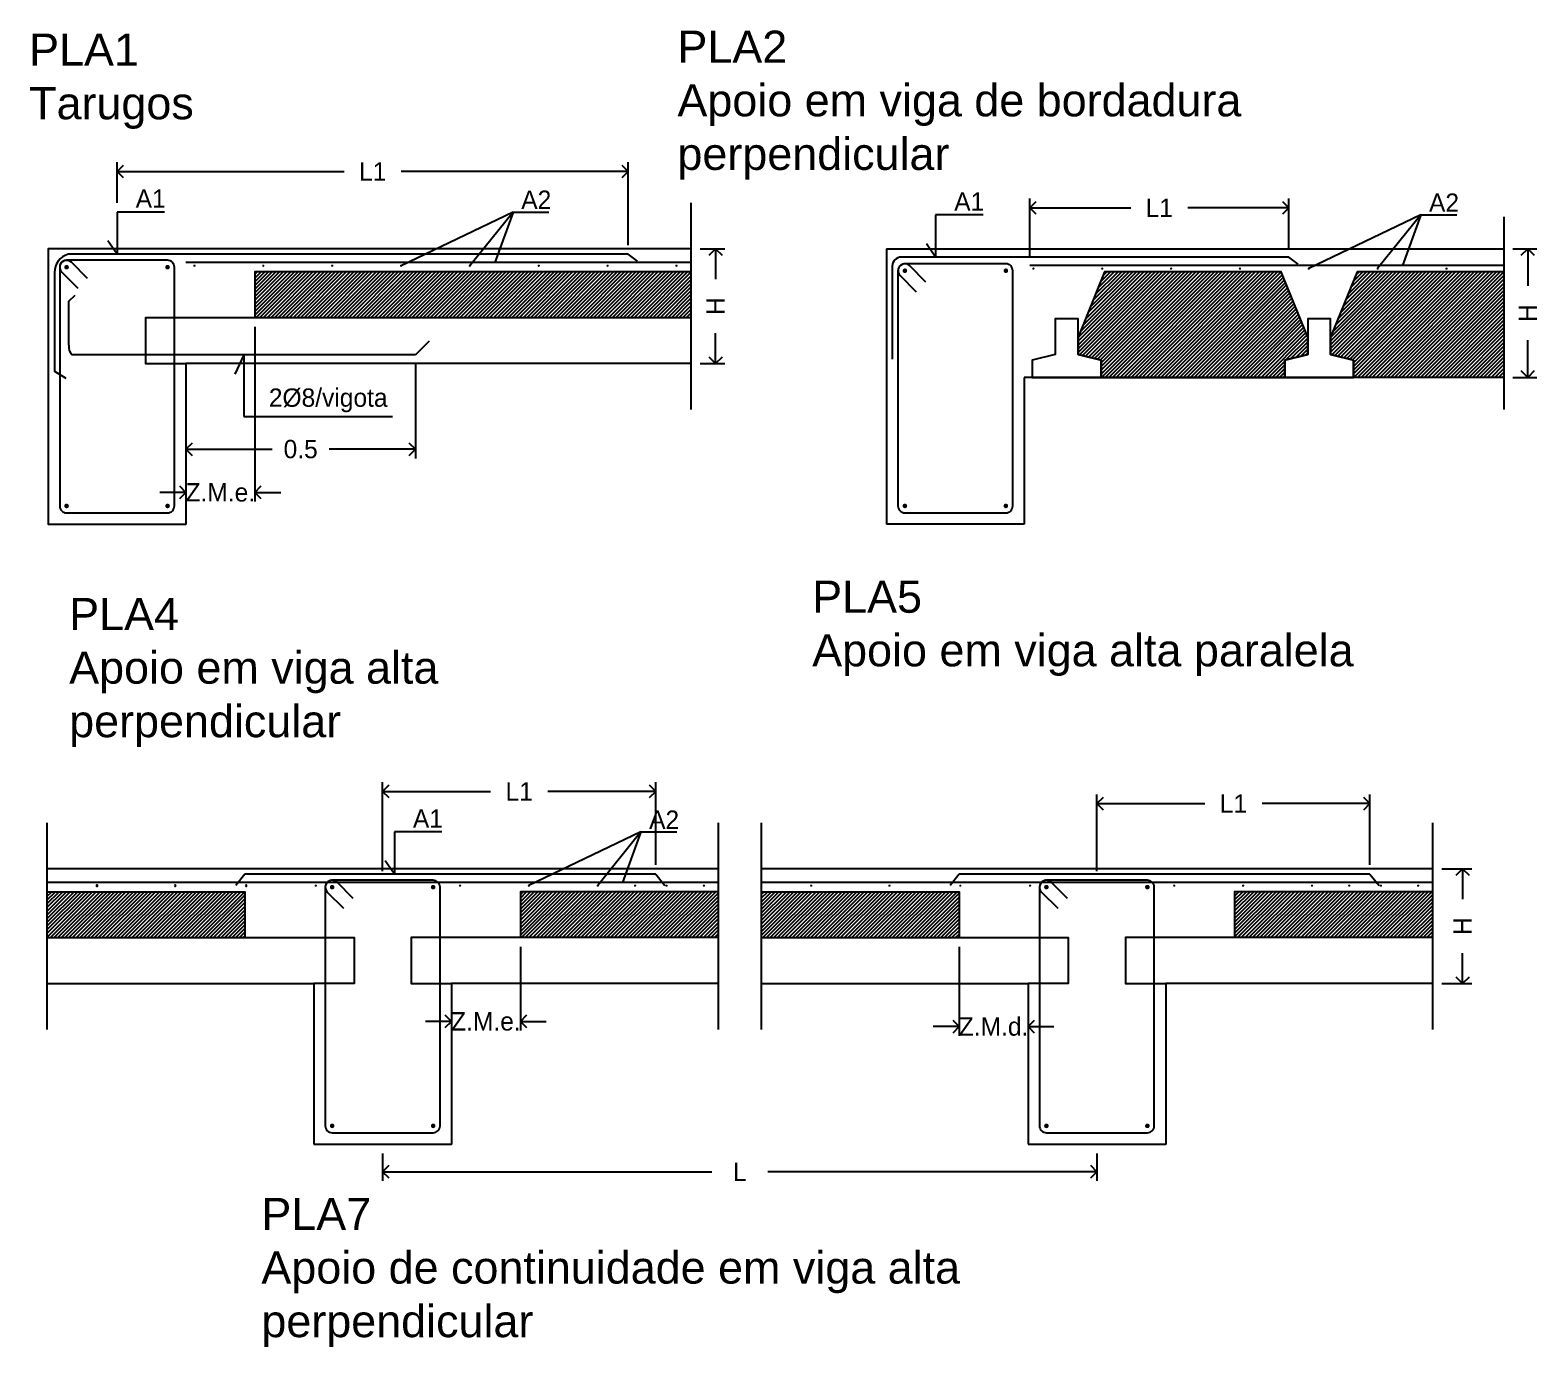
# Model space of a CAD drawing. Header units: millimetres. Extents: x 2071 to 2712, y 1262 to 1380.
# Drawn here: x 2188.36 to 2204.77, y 1350.31 to 1364.65 of the extents above; entities that cross this region are included whole.
import ezdxf

# ---------------------------------------------------------------- set-up
doc = ezdxf.new("R2010")
doc.units = ezdxf.units.MM
doc.layers.add('.pormenores', color=8, linetype='Continuous')
doc.styles.add('CS_Isocp', font='')
doc.styles.add('CYPETXT', font='arial', dxfattribs={"height": 0.2})
doc.styles.get('CS_Isocp').set_extended_font_data('Century Gothic')
pattern_1 = [(45, (2183.72485, 1328.93437), (-0.020205576, 0.020205576), [])]
pattern_2 = [(45, (2183.72485, 1328.07256), (-0.020205576, 0.020205576), [])]

# ---------------------------------------------------------------- blocks, each defined once
blk = doc.blocks.new('_Open90')
at = {"color": 0, "linetype": 'ByBlock', "lineweight": -2}
for p, q in [((0, 0), (-1, 0)), ((-0.5, 0.5), (0, 0)), ((0, 0), (-0.5, -0.5))]:
    blk.add_line(p, q, dxfattribs=at)

msp = doc.modelspace()

# ---------------------------------------------------------------- hatches: boundary and pattern name
at = {"layer": '.pormenores', "linetype": 'Continuous'}
h = msp.add_hatch(dxfattribs=at)
h.set_pattern_fill('ANSI31', color=8, scale=0.009, style=0)
h.set_pattern_definition(pattern_2)
h.paths.add_polyline_path([(2195.55943, 1362.01761), (2190.80943, 1362.01761), (2190.80943, 1361.51761), (2195.55943, 1361.51761)])
h = msp.add_hatch(dxfattribs=at)
h.set_pattern_fill('ANSI31', color=8, scale=0.009, style=0)
h.set_pattern_definition(pattern_2)
h.paths.add_polyline_path([(2202.27839, 1361.30511), (2201.99089, 1362.01761), (2200.06589, 1362.01761), (2199.77839, 1361.30511), (2199.77839, 1361.11761), (2200.02839, 1361.05511), (2200.02839, 1360.86761), (2202.02839, 1360.86761), (2202.02839, 1361.05511), (2202.27839, 1361.11761)])
h = msp.add_hatch(dxfattribs=at)
h.set_pattern_fill('ANSI31', color=8, scale=0.009, style=0)
h.set_pattern_definition(pattern_2)
h.paths.add_polyline_path([(2204.41402, 1362.01761), (2202.81589, 1362.01761), (2202.52839, 1361.30511), (2202.52839, 1361.11761), (2202.77839, 1361.05511), (2202.77839, 1360.86761), (2204.414, 1360.86761)])
h = msp.add_hatch(dxfattribs=at)
h.set_pattern_fill('ANSI31', color=8, scale=0.009, style=0)
h.set_pattern_definition(pattern_1)
h.paths.add_polyline_path([(2190.70217, 1355.26616), (2188.54602, 1355.26616), (2188.54602, 1354.76616), (2190.70217, 1354.76616)])
h = msp.add_hatch(dxfattribs=at)
h.set_pattern_fill('ANSI31', color=8, scale=0.009, style=0)
h.set_pattern_definition(pattern_1)
h.paths.add_polyline_path([(2195.85831, 1355.26616), (2193.70217, 1355.26616), (2193.70217, 1354.76616), (2195.85831, 1354.76616)])
h = msp.add_hatch(dxfattribs=at)
h.set_pattern_fill('ANSI31', color=8, scale=0.009, style=0)
h.set_pattern_definition(pattern_1)
h.paths.add_polyline_path([(2198.48197, 1355.26616), (2196.32583, 1355.26616), (2196.32583, 1354.76616), (2198.48197, 1354.76616)])
h = msp.add_hatch(dxfattribs=at)
h.set_pattern_fill('ANSI31', color=8, scale=0.009, style=0)
h.set_pattern_definition(pattern_1)
h.paths.add_polyline_path([(2203.63812, 1355.26616), (2201.48197, 1355.26616), (2201.48197, 1354.76616), (2203.63812, 1354.76616)])

# ---------------------------------------------------------------- linework, layer by layer
at = {"layer": '.pormenores', "color": 8}
for p, q in [((2189.30978, 1362.76838), (2189.30978, 1363.20989)), ((2194.87756, 1362.30879), (2194.87756, 1363.20989)), ((2189.45118, 1363.10989), (2191.78303, 1363.10989)), ((2194.73616, 1363.10989), (2192.40431, 1363.10989)), ((2195.55943, 1362.76761), (2195.55943, 1360.51761)), ((2199.24997, 1362.18596), (2199.24997, 1362.81421)), ((2199.39137, 1362.71421), (2200.3506, 1362.71421)), ((2201.93137, 1362.71421), (2200.97215, 1362.71421)), ((2202.07277, 1362.27714), (2202.07277, 1362.81421)), ((2189.30978, 1362.66838), (2189.30978, 1362.20879)), ((2189.82632, 1362.66838), (2189.30978, 1362.66838)), ((2193.62313, 1362.66838), (2192.40256, 1362.08379)), ((2193.62313, 1362.66838), (2193.42341, 1362.11761)), ((2193.62313, 1362.66838), (2194.01344, 1362.66838)), ((2198.22598, 1362.63673), (2198.22598, 1362.17714)), ((2198.74252, 1362.63673), (2198.22598, 1362.63673)), ((2203.51084, 1362.63673), (2202.29027, 1362.05214)), ((2203.51084, 1362.63673), (2203.31111, 1362.08596)), ((2203.51084, 1362.63673), (2203.90115, 1362.63673)), ((2204.41402, 1362.61761), (2204.414, 1360.51761)), ((2189.30978, 1362.20879), (2189.20931, 1362.35418)), ((2195.65943, 1362.26761), (2195.92938, 1362.26761)), ((2198.22598, 1362.17714), (2198.12551, 1362.32253)), ((2204.51402, 1362.26761), (2204.7745, 1362.26761)), ((2195.82938, 1362.12621), (2195.82938, 1361.93673)), ((2204.6745, 1362.12621), (2204.6745, 1361.86336)), ((2190.80943, 1361.41761), (2190.80943, 1359.51456)), ((2195.82938, 1361.15901), (2195.82938, 1361.34849)), ((2204.6745, 1361.00901), (2204.6745, 1361.27186)), ((2190.69007, 1361.11316), (2190.59405, 1360.90133)), ((2190.69007, 1361.11316), (2190.69007, 1360.44224)), ((2190.05943, 1360.91761), (2190.05943, 1359.98578)), ((2190.05943, 1360.91761), (2190.05943, 1359.51456)), ((2192.55943, 1361.01316), (2192.55943, 1359.98578)), ((2195.65943, 1361.01761), (2195.92938, 1361.01761)), ((2204.514, 1360.86761), (2204.7745, 1360.86761)), ((2190.69007, 1360.44224), (2192.31018, 1360.44224)), ((2190.20083, 1360.08578), (2190.99804, 1360.08578)), ((2192.41803, 1360.08578), (2191.62081, 1360.08578)), ((2189.91803, 1359.61456), (2189.77663, 1359.61456)), ((2190.95083, 1359.61456), (2191.09223, 1359.61456)), ((2197.69065, 1359.26764), (2197.69065, 1359.26764)), ((2192.20217, 1355.49116), (2192.20217, 1356.45845)), ((2195.17645, 1355.55733), (2195.17645, 1356.45845)), ((2192.34357, 1356.35845), (2193.37717, 1356.35845)), ((2195.03505, 1356.35845), (2194.00144, 1356.35845)), ((2199.98197, 1355.49116), (2199.98197, 1356.32623)), ((2202.95626, 1355.55733), (2202.95626, 1356.32623)), ((2200.12337, 1356.22623), (2201.15698, 1356.22623)), ((2202.81486, 1356.22623), (2201.78125, 1356.22623)), ((2188.54602, 1356.01616), (2188.54602, 1353.76616)), ((2195.85831, 1356.01616), (2195.85831, 1353.76616)), ((2195.85831, 1356.01616), (2195.85831, 1353.76616)), ((2196.32583, 1356.01616), (2196.32583, 1353.76616)), ((2203.63812, 1356.01616), (2203.63812, 1353.76616)), ((2203.63812, 1356.01616), (2203.63812, 1353.76616)), ((2192.32977, 1355.91692), (2192.32977, 1355.45733)), ((2192.84631, 1355.91692), (2192.32977, 1355.91692)), ((2195.01587, 1355.91692), (2193.7953, 1355.33233)), ((2195.01587, 1355.91692), (2194.81615, 1355.36616)), ((2195.01587, 1355.91692), (2195.40618, 1355.91692)), ((2192.32977, 1355.45733), (2192.22929, 1355.60273)), ((2203.73812, 1355.51616), (2204.06531, 1355.51616)), ((2203.96531, 1355.37476), (2203.96531, 1355.18528)), ((2193.70217, 1354.66616), (2193.70217, 1353.75341)), ((2198.48197, 1354.66616), (2198.48197, 1353.69702)), ((2203.96531, 1354.40756), (2203.96531, 1354.59704)), ((2192.95217, 1354.16616), (2192.95217, 1353.75341)), ((2199.23197, 1354.16616), (2199.23197, 1353.69702)), ((2203.73812, 1354.26616), (2204.06531, 1354.26616)), ((2192.81077, 1353.85341), (2192.66937, 1353.85341)), ((2193.84357, 1353.85341), (2193.98497, 1353.85341)), ((2198.34057, 1353.79702), (2198.19917, 1353.79702)), ((2199.37337, 1353.79702), (2199.51477, 1353.79702)), ((2191.45217, 1352.51616), (2191.45217, 1352.51616)), ((2199.23197, 1352.51616), (2199.23197, 1352.51616)), ((2192.20217, 1352.41616), (2192.20217, 1352.11697)), ((2199.98197, 1352.41616), (2199.98197, 1352.11697)), ((2192.34357, 1352.21697), (2195.7868, 1352.21697)), ((2199.84057, 1352.21697), (2196.39734, 1352.21697))]:
    msp.add_line(p, q, dxfattribs=at)
at = {"layer": '.pormenores', "color": 8, "linetype": 'Continuous'}
for p, q in [((2195.55943, 1362.26761), (2190.05943, 1362.26761)), ((2197.69065, 1362.26764), (2199.19065, 1362.26764)), ((2197.69065, 1362.26764), (2197.69065, 1359.26764)), ((2199.19066, 1362.26764), (2204.41402, 1362.26761)), ((2195.55943, 1362.11761), (2190.05943, 1362.11761)), ((2204.41402, 1362.08596), (2199.24997, 1362.08596)), ((2202.17277, 1362.10214), (2202.07277, 1362.17714)), ((2188.78496, 1361.69666), (2188.85274, 1361.76446)), ((2188.78496, 1361.21921), (2188.78496, 1361.69666)), ((2192.70943, 1361.26316), (2192.55943, 1361.11316)), ((2192.55943, 1361.11316), (2188.82071, 1361.11316)), ((2199.19065, 1360.86761), (2199.19065, 1359.26764)), ((2204.414, 1360.86761), (2199.19065, 1360.86761)), ((2199.19065, 1359.26764), (2197.69065, 1359.26764)), ((2192.95217, 1355.51616), (2188.54602, 1355.51616)), ((2190.70217, 1355.45733), (2190.60278, 1355.33233)), ((2195.17645, 1355.45733), (2190.70217, 1355.45733)), ((2195.85831, 1355.51616), (2192.95217, 1355.51616)), ((2195.17645, 1355.45733), (2195.27584, 1355.33233)), ((2200.73197, 1355.51616), (2196.32583, 1355.51616)), ((2198.48197, 1355.45733), (2198.38259, 1355.33233)), ((2202.95626, 1355.45733), (2198.48197, 1355.45733)), ((2203.63812, 1355.51616), (2200.73197, 1355.51616)), ((2202.95626, 1355.45733), (2203.05565, 1355.33233)), ((2195.85831, 1355.36616), (2188.54602, 1355.36616)), ((2203.63812, 1355.36616), (2196.32583, 1355.36616)), ((2188.54602, 1354.26616), (2191.45217, 1354.26616)), ((2191.45217, 1354.26616), (2191.45217, 1352.51616)), ((2196.32583, 1354.26616), (2199.23197, 1354.26616)), ((2199.23197, 1354.26616), (2199.23197, 1352.51616)), ((2191.45217, 1352.51616), (2192.95217, 1352.51616)), ((2199.23197, 1352.51616), (2200.73197, 1352.51616))]:
    msp.add_line(p, q, dxfattribs=at)
at = {"layer": '.pormenores', "color": 8}
for points in [[(2193.62313, 1362.66838), (2193.62313, 1362.66838), (2193.15256, 1362.08379)], [(2203.51084, 1362.63673), (2203.51084, 1362.63673), (2203.04027, 1362.05214)], [(2195.01587, 1355.91692), (2195.01587, 1355.91692), (2194.5453, 1355.33233)], [(2188.54602, 1355.26616), (2190.70217, 1355.26616), (2190.70217, 1354.76616)]]:
    msp.add_lwpolyline(points, dxfattribs=at)
at = {"layer": '.pormenores', "color": 8, "linetype": 'Continuous'}
for points in [[(2190.05943, 1362.26761), (2188.55943, 1362.26761), (2188.55943, 1359.26761), (2190.05943, 1359.26761)], [(2195.55943, 1362.01761), (2190.80943, 1362.01761), (2190.80943, 1361.51761)], [(2204.41402, 1362.01761), (2202.81589, 1362.01761), (2202.52839, 1361.30511), (2202.52839, 1361.11761), (2202.77839, 1361.05511), (2202.77839, 1360.86761)], [(2195.55943, 1361.51761), (2189.62093, 1361.51761), (2189.62093, 1361.01761), (2190.05943, 1361.01761)], [(2195.55943, 1361.01761), (2190.05943, 1361.01761), (2190.05943, 1359.26761), (2190.05943, 1359.26761)], [(2195.85831, 1355.26616), (2193.70217, 1355.26616), (2193.70217, 1354.76616)], [(2196.32583, 1355.26616), (2198.48197, 1355.26616), (2198.48197, 1354.76616)], [(2203.63812, 1355.26616), (2201.48197, 1355.26616), (2201.48197, 1354.76616)], [(2188.54602, 1354.76616), (2191.89066, 1354.76616), (2191.89066, 1354.26616), (2191.45217, 1354.26616)], [(2195.85831, 1354.76616), (2192.51368, 1354.76616), (2192.51368, 1354.26616), (2192.95217, 1354.26616)], [(2196.32583, 1354.76616), (2199.67047, 1354.76616), (2199.67047, 1354.26616), (2199.23197, 1354.26616)], [(2203.63812, 1354.76616), (2200.29348, 1354.76616), (2200.29348, 1354.26616), (2200.73197, 1354.26616)], [(2195.85831, 1354.26616), (2192.95217, 1354.26616), (2192.95217, 1352.51616), (2192.95217, 1352.51616)], [(2203.63812, 1354.26616), (2200.73197, 1354.26616), (2200.73197, 1352.51616), (2200.73197, 1352.51616)]]:
    msp.add_lwpolyline(points, dxfattribs=at)
for points in [[(2194.97756, 1362.13379), (2194.87756, 1362.20879), (2188.77756, 1362.20879, 0.33512747), (2188.62756, 1362.00879), (2188.62756, 1360.93379), (2188.75256, 1360.85879)], [(2188.98924, 1361.94386), (2188.81246, 1362.12064, 0.6681787), (2188.68443, 1362.06761), (2188.68443, 1359.46761, 0.4142136), (2188.75943, 1359.39261), (2189.85943, 1359.39261, 0.4142136), (2189.93443, 1359.46761), (2189.93443, 1362.06761, 0.4142136), (2189.85943, 1362.14261), (2188.75943, 1362.14261, 0.6681787), (2188.7064, 1362.01457), (2188.88317, 1361.8378)], [(2202.07277, 1362.17714), (2197.85315, 1362.17714, 0.41421356), (2197.75315, 1362.07714), (2197.75315, 1361.06749)], [(2198.12046, 1361.90561), (2197.94368, 1362.08239, 0.6681787), (2197.81565, 1362.02935), (2197.81565, 1359.46764, 0.4142136), (2197.89065, 1359.39264), (2198.99065, 1359.39264, 0.4142136), (2199.06565, 1359.46764), (2199.06565, 1362.02935, 0.4142136), (2198.99065, 1362.10435), (2197.89065, 1362.10435, 0.6681787), (2197.83762, 1361.97632), (2198.01439, 1361.79954)], [(2191.88198, 1355.19241), (2191.7052, 1355.36919, 0.6681787), (2191.57717, 1355.31616), (2191.57717, 1352.71616, 0.4142136), (2191.65217, 1352.64116), (2192.75217, 1352.64116, 0.4142136), (2192.82717, 1352.71616), (2192.82717, 1355.31616, 0.4142136), (2192.75217, 1355.39116), (2191.65217, 1355.39116, 0.6681787), (2191.59914, 1355.26312), (2191.77591, 1355.08635)], [(2199.66178, 1355.19241), (2199.48501, 1355.36919, 0.6681787), (2199.35697, 1355.31616), (2199.35697, 1352.71616, 0.4142136), (2199.43197, 1352.64116), (2200.53197, 1352.64116, 0.4142136), (2200.60697, 1352.71616), (2200.60697, 1355.31616, 0.4142136), (2200.53197, 1355.39116), (2199.43197, 1355.39116, 0.6681787), (2199.37894, 1355.26312), (2199.55572, 1355.08635)]]:
    msp.add_lwpolyline(points, format="xyb", dxfattribs=at)
for points, const_width in [([(2188.74693, 1362.06761, 1), (2188.77193, 1362.06761, 1)], 0.025), ([(2189.84693, 1362.06761, 1), (2189.87193, 1362.06761, 1)], 0.025), ([(2190.14631, 1362.08379, 1), (2190.15881, 1362.08379, 1)], 0.0125), ([(2190.89631, 1362.08379, 1), (2190.90881, 1362.08379, 1)], 0.0125), ([(2191.64631, 1362.08379, 1), (2191.65881, 1362.08379, 1)], 0.0125), ([(2192.39631, 1362.08379, 1), (2192.40881, 1362.08379, 1)], 0.0125), ([(2193.14631, 1362.08379, 1), (2193.15881, 1362.08379, 1)], 0.0125), ([(2193.89631, 1362.08379, 1), (2193.90881, 1362.08379, 1)], 0.0125), ([(2194.64631, 1362.08379, 1), (2194.65881, 1362.08379, 1)], 0.0125), ([(2195.39631, 1362.08379, 1), (2195.40881, 1362.08379, 1)], 0.0125), ([(2197.87815, 1362.02935, 1), (2197.90315, 1362.02935, 1)], 0.025), ([(2197.90315, 1362.02935, -1), (2197.87815, 1362.02935, -1)], 0.025), ([(2198.97815, 1362.02935, 1), (2199.00315, 1362.02935, 1)], 0.025), ([(2199.28402, 1362.05214, 1), (2199.29652, 1362.05214, 1)], 0.0125), ([(2200.03402, 1362.05214, 1), (2200.04652, 1362.05214, 1)], 0.0125), ([(2200.78402, 1362.05214, 1), (2200.79652, 1362.05214, 1)], 0.0125), ([(2201.53402, 1362.05214, 1), (2201.54652, 1362.05214, 1)], 0.0125), ([(2202.28402, 1362.05214, 1), (2202.29652, 1362.05214, 1)], 0.0125), ([(2203.03402, 1362.05214, 1), (2203.04652, 1362.05214, 1)], 0.0125), ([(2203.78402, 1362.05214, 1), (2203.79652, 1362.05214, 1)], 0.0125), ([(2188.74693, 1359.46761, 1), (2188.77193, 1359.46761, 1)], 0.025), ([(2189.84693, 1359.46761, 1), (2189.87193, 1359.46761, 1)], 0.025), ([(2197.87815, 1359.46764, 1), (2197.90315, 1359.46764, 1)], 0.025), ([(2197.90315, 1359.46764, -1), (2197.87815, 1359.46764, -1)], 0.025), ([(2198.97815, 1359.46764, 1), (2199.00315, 1359.46764, 1)], 0.025), ([(2191.46791, 1355.33233, 1), (2191.48041, 1355.33233, 1)], 0.0125), ([(2191.63967, 1355.31616, 1), (2191.66467, 1355.31616, 1)], 0.025), ([(2192.73967, 1355.31616, 1), (2192.76467, 1355.31616, 1)], 0.025), ([(2193.03905, 1355.33233, 1), (2193.05155, 1355.33233, 1)], 0.0125), ([(2193.78905, 1355.33233, 1), (2193.80155, 1355.33233, 1)], 0.0125), ([(2194.53905, 1355.33233, 1), (2194.55155, 1355.33233, 1)], 0.0125), ([(2194.9452, 1355.33233, 1), (2194.9577, 1355.33233, 1)], 0.0125), ([(2195.28905, 1355.33233, 1), (2195.30155, 1355.33233, 1)], 0.0125), ([(2195.6952, 1355.33233, 1), (2195.7077, 1355.33233, 1)], 0.0125), ([(2196.86481, 1355.33233, 1), (2196.87731, 1355.33233, 1)], 0.0125), ([(2197.71585, 1355.33233, 1), (2197.72835, 1355.33233, 1)], 0.0125), ([(2198.48833, 1355.33233, 1), (2198.50083, 1355.33233, 1)], 0.0125), ([(2199.24772, 1355.33233, 1), (2199.26022, 1355.33233, 1)], 0.0125), ([(2199.41947, 1355.31616, 1), (2199.44447, 1355.31616, 1)], 0.025), ([(2200.51947, 1355.31616, 1), (2200.54447, 1355.31616, 1)], 0.025), ([(2200.81886, 1355.33233, 1), (2200.83136, 1355.33233, 1)], 0.0125), ([(2201.56886, 1355.33233, 1), (2201.58136, 1355.33233, 1)], 0.0125), ([(2202.31886, 1355.33233, 1), (2202.33136, 1355.33233, 1)], 0.0125), ([(2202.72501, 1355.33233, 1), (2202.73751, 1355.33233, 1)], 0.0125), ([(2203.06886, 1355.33233, 1), (2203.08136, 1355.33233, 1)], 0.0125), ([(2203.47501, 1355.33233, 1), (2203.48751, 1355.33233, 1)], 0.0125), ([(2191.63967, 1352.71616, 1), (2191.66467, 1352.71616, 1)], 0.025), ([(2192.73967, 1352.71616, 1), (2192.76467, 1352.71616, 1)], 0.025), ([(2199.41947, 1352.71616, 1), (2199.44447, 1352.71616, 1)], 0.025), ([(2200.51947, 1352.71616, 1), (2200.54447, 1352.71616, 1)], 0.025)]:
    msp.add_lwpolyline(points, format="xyb", close=True, dxfattribs=dict(at, const_width=const_width))
for points in [[(2200.02839, 1360.86761), (2202.02839, 1360.86761), (2202.02839, 1361.05511), (2202.27839, 1361.11761), (2202.27839, 1361.30511), (2201.99089, 1362.01761), (2200.06589, 1362.01761), (2199.77839, 1361.30511), (2199.77839, 1361.11761), (2200.02839, 1361.05511)], [(2199.27839, 1360.86761), (2200.02839, 1360.86761), (2200.02839, 1361.05511), (2199.77839, 1361.11761), (2199.77839, 1361.50511), (2199.52839, 1361.50511), (2199.52839, 1361.11761), (2199.27839, 1361.05511)], [(2202.02839, 1360.86761), (2202.77839, 1360.86761), (2202.77839, 1361.05511), (2202.52839, 1361.11761), (2202.52839, 1361.50511), (2202.27839, 1361.50511), (2202.27839, 1361.11761), (2202.02839, 1361.05511)]]:
    msp.add_lwpolyline(points, close=True, dxfattribs=at)
for points in [[(2189.085, 1355.33233, 1), (2189.0975, 1355.33233, 1)], [(2189.93604, 1355.33233, 1), (2189.94854, 1355.33233, 1)], [(2190.70852, 1355.33233, 1), (2190.72102, 1355.33233, 1)]]:
    msp.add_lwpolyline(points, format="xyb", close=True, dxfattribs=at)
msp.add_arc((2188.89443, 1361.19707), 0.11169, 168.568254, 228.699948, dxfattribs=at)

# ---------------------------------------------------------------- block references
at = {"layer": '.pormenores', "color": 8}
for p, xscale, yscale, zscale, rotation in [((2189.30978, 1363.10989), 0.1414, 0.1414, 0.1414, 180), ((2199.24997, 1362.71421), 0.1414, 0.1414, 0.1414, 180), ((2195.82938, 1362.26761), 0.1414000000000044, 0.1414000000000044, 0.1414000000000044, 90), ((2204.6745, 1362.26761), 0.1414000000000044, 0.1414000000000044, 0.1414000000000044, 90), ((2195.82938, 1361.01761), 0.1414000000000044, 0.1414000000000044, 0.1414000000000044, 270), ((2204.6745, 1360.86761), 0.1414000000000044, 0.1414000000000044, 0.1414000000000044, 270), ((2190.05943, 1360.08578), 0.1414, 0.1414, 0.1414, 180), ((2190.80943, 1359.61456), 0.1414, 0.1414, 0.1414, 180), ((2192.20217, 1356.35845), 0.1414, 0.1414, 0.1414, 180), ((2199.98197, 1356.22623), 0.1414, 0.1414, 0.1414, 180), ((2203.96531, 1355.51616), 0.1414000000000044, 0.1414000000000044, 0.1414000000000044, 90), ((2203.96531, 1354.26616), 0.1414000000000044, 0.1414000000000044, 0.1414000000000044, 270), ((2193.70217, 1353.85341), 0.1414, 0.1414, 0.1414, 180), ((2199.23197, 1353.79702), 0.1414, 0.1414, 0.1414, 180), ((2192.20217, 1352.21697), 0.1414, 0.1414, 0.1414, 180)]:
    msp.add_blockref('_Open90', p, dxfattribs=dict(at, xscale=xscale, yscale=yscale, zscale=zscale, rotation=rotation))
at = {"layer": '.pormenores', "color": 8, "xscale": 0.1414, "yscale": 0.1414, "zscale": 0.1414}
for p in [(2194.87756, 1363.10989), (2202.07277, 1362.71421), (2192.55943, 1360.08578), (2190.05943, 1359.61456), (2195.17645, 1356.35845), (2202.95626, 1356.22623), (2192.95217, 1353.85341), (2198.48197, 1353.79702), (2199.98197, 1352.21697)]:
    msp.add_blockref('_Open90', p, dxfattribs=at)

# ---------------------------------------------------------------- texts
at = {"layer": '.pormenores', "color": 8, "style": 'CS_Isocp'}
for s, p in [('A1', (2189.51203, 1362.71446)), ('A2', (2193.71213, 1362.70235)), ('A1', (2198.42823, 1362.68281)), ('A2', (2203.59984, 1362.6707)), ('2%%C8/vigota', (2190.96266, 1360.54731)), ('A1', (2192.53201, 1355.96301)), ('A2', (2195.10487, 1355.9509))]:
    msp.add_text(s, height=0.2, dxfattribs=at).set_placement(p)
at = {"layer": '.pormenores', "color": 8, "linetype": 'Continuous', "char_height": 0.35, "attachment_point": 2, "style": 'CYPETXT'}
for s, insert, width in [('\\pxql;PLA2 \\PApoio em viga de bordadura \\Pperpendicular', (2200.68813, 1364.64414), 10.5495087), ('\\pxql;PLA1\\PTarugos', (2190.06381, 1364.61225), 3.4243179), ('\\pxql;PLA5\\PApoio em viga alta paralela', (2200.84874, 1358.6546), 7.9349709), ('\\pxql;PLA4\\PApoio em viga alta perpendicular', (2191.64942, 1358.46571), 5.7229658), ('\\pxql;PLA7\\PApoio de continuidade em viga alta perpendicular', (2194.84906, 1351.932), 7.9349709)]:
    msp.add_mtext(s, dxfattribs=dict(at, insert=insert, width=width))
at = {"layer": '.pormenores', "color": 8, "char_height": 0.2, "attachment_point": 5, "style": 'CS_Isocp'}
for s, insert in [('\\A1;L1', (2192.09367, 1363.10989)), ('\\A1;L1', (2200.66137, 1362.71421)), ('\\A1;0.5', (2191.30943, 1360.08578)), ('\\A1;Z.M.e.', (2190.43443, 1359.61456)), ('\\A1;L1', (2193.68931, 1356.35845)), ('\\A1;L1', (2201.46912, 1356.22623)), ('\\A1;Z.M.e.', (2193.32717, 1353.85341)), ('\\A1;Z.M.d.', (2198.85697, 1353.79702)), ('\\A1;L', (2196.09207, 1352.21697))]:
    msp.add_mtext(s, dxfattribs=dict(at, insert=insert))
at = {"layer": '.pormenores', "color": 8, "char_height": 0.2, "attachment_point": 5, "rotation": 90, "style": 'CS_Isocp'}
for insert in [(2195.82938, 1361.64261), (2204.6745, 1361.56761), (2203.96531, 1354.89116)]:
    msp.add_mtext('\\A1;H', dxfattribs=dict(at, insert=insert))

doc.saveas('drawing.dxf')
